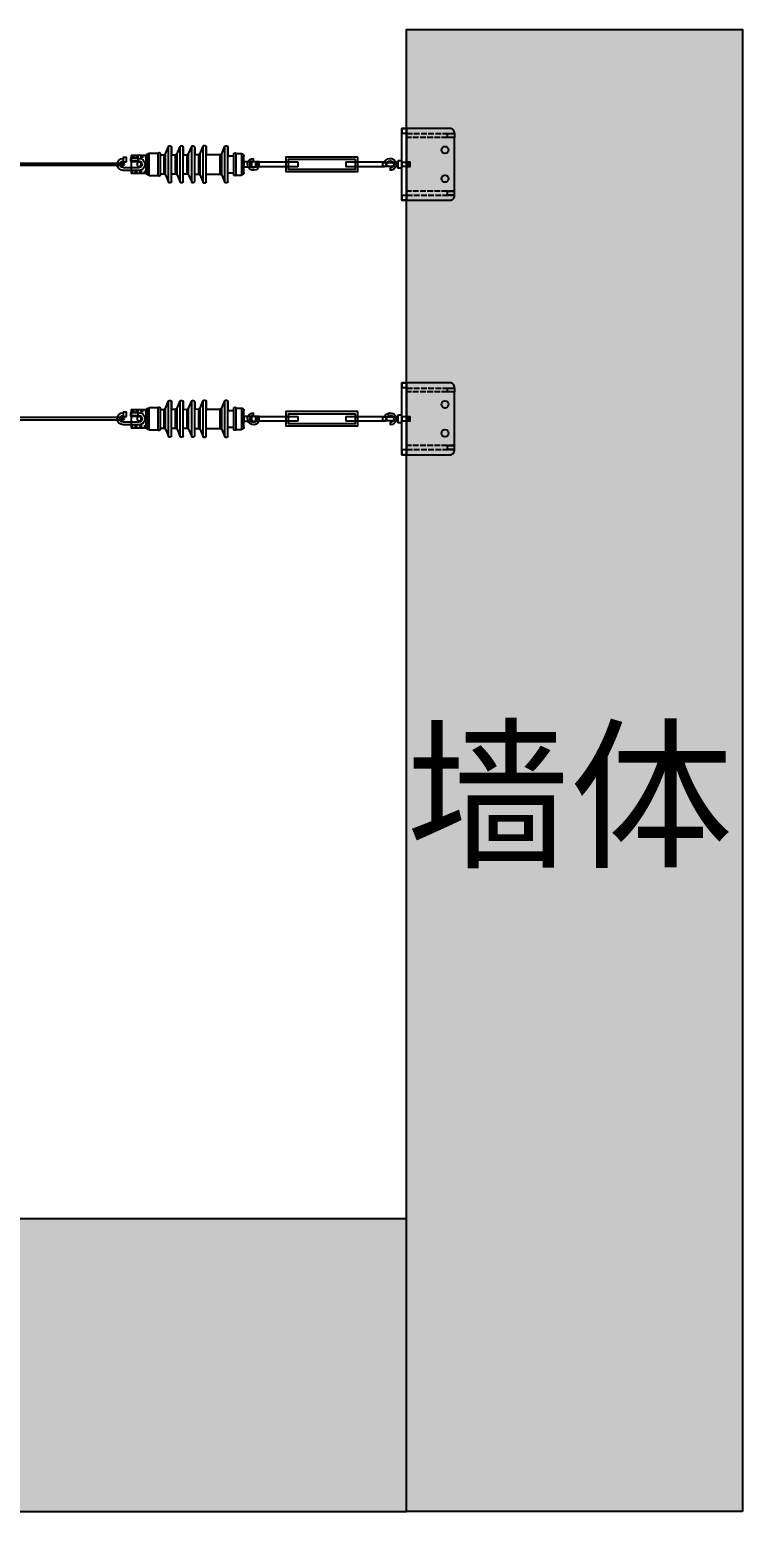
# Model space of a CAD drawing. Header units: millimetres. Extents: x 25083 to 52777, y 24772 to 45779.
# Drawn here: x 39961 to 41447, y 37763 to 40853 of the extents above; entities that cross this region are included whole.
import ezdxf

# ---------------------------------------------------------------- set-up
doc = ezdxf.new("R2010")
doc.units = ezdxf.units.MM
for name, pattern in [('ACAD_ISO02W100', [15, 12, -3]), ('HIDDEN', [9.525, 6.35, -3.175]), ('VERDECKT', [0.25, 0.125, -0.125])]:
    doc.linetypes.add(name, pattern=pattern)
doc.styles.get("Standard").update_dxf_attribs({"font": ''})
doc.styles.get('Standard').set_extended_font_data('SimSun')

# ---------------------------------------------------------------- blocks, each defined once
blk = doc.blocks.new('zw$C1B6')
for p, q in [((12.5, 7.5), (12.5, 2.5)), ((20, 15), (20, 15)), ((105, 20), (24, 20)), ((25, 10), (105, 10)), ((25, 10), (25, 10)), ((105, 20), (105, 10)), ((285, 20), (205, 20)), ((205, 20), (205, 10)), ((205, 10), (286, 10)), ((285, 20), (285, 20)), ((290, 15), (290, 15)), ((297.5, 22.5), (297.5, 27.5))]:
    blk.add_line(p, q)
for points in [[(80, 30), (230, 30), (230, 0), (80, 0)], [(85, 25), (225, 25), (225, 5), (85, 5)]]:
    blk.add_lwpolyline(points, close=True)
for centre, radius, start, end in [((12.5, 15), 12.5, 23.5782, 270), ((12.5, 15), 12.5, 23.5782, 270), ((12.5, 15), 7.5, 0, 270), ((12.5, 15), 7.5, 0, 270), ((25, 15), 5, 180, 270), ((285, 15), 5, 0, 90), ((297.5, 15), 12.5, 203.5782, 90), ((297.5, 15), 12.5, 203.5782, 90), ((297.5, 15), 7.5, 180, 90), ((297.5, 15), 7.5, 180, 90)]:
    blk.add_arc(centre, radius, start, end)
blk = doc.blocks.new('zw$791D')
at = {"color": 2}
for points in [[(4, 54.26), (11, 54.26), (11, 22), (4, 22)], [(0, 22), (15, 22), (15, 14), (0, 14)], [(3.5, 14), (11.5, 14), (11.5, 0), (3.5, 0)]]:
    blk.add_lwpolyline(points, close=True, dxfattribs=at)
at = {"color": 2, "linetype": 'VERDECKT'}
blk.add_lwpolyline([(4, 47.26), (11, 47.26), (11, 27.26), (4, 27.26)], close=True, dxfattribs=at)
blk = doc.blocks.new('zw$805B')
at = {"color": 3}
blk.add_line((100, 139), (100, 131), dxfattribs=at)
at = {"color": 6}
for points in [[(0, 10), (0, 11), (15, 11), (15, 19), (0, 19), (0, 131), (15, 131), (15, 139), (0, 139), (0, 140, -0.414214), (10, 150), (100, 150), (110, 150), (110, 140), (100, 140), (100, 80), (93, 80), (93, 70), (100, 70), (100, 10), (110, 10), (110, 0), (100, 0), (10, 0, -0.414214)], [(12.5, 105, 1), (27.5, 105, 1)], [(12.5, 45, 1), (27.5, 45, 1)]]:
    blk.add_lwpolyline(points, format="xyb", close=True, dxfattribs=at)
at = {"color": 3, "linetype": 'ACAD_ISO02W100'}
for points in [[(0, 131), (100, 131), (100, 139), (0, 139)], [(0, 19), (100, 19), (100, 11), (0, 11)]]:
    blk.add_lwpolyline(points, close=True, dxfattribs=at)
at = {"color": 1}
blk.add_lwpolyline([(110, 150), (100, 150), (100, 0), (110, 0)], close=True, dxfattribs=at)
at = {"color": 1, "rotation": 270}
blk.add_blockref('zw$791D', (96, 82.5), dxfattribs=at)
blk = doc.blocks.new('zw$9587')
at = {"color": 1}
for p, q in [((0, 46), (0, 12.5)), ((6, 12.5), (6, 46)), ((19, 46), (19, 29)), ((25, 46), (25, 29)), ((19, 29), (25, 29))]:
    blk.add_line(p, q, dxfattribs=at)
for points in [[(18.25, 44), (25.75, 44), (25.75, 29), (18.25, 29)], [(17.5, 20), (26.5, 20), (26.5, 12.5), (17.5, 12.5)]]:
    blk.add_lwpolyline(points, close=True, dxfattribs=at)
for centre, radius, start, end in [((12.5, 46), 12.5, 0, 180), ((12.5, 46), 6.5, 0, 180), ((12.5, 12.5), 12.5, 180, 0), ((12.5, 12.5), 6.5, 180, 0)]:
    blk.add_arc(centre, radius, start, end, dxfattribs=at)
blk = doc.blocks.new('zw$435B')
at = {"color": 2, "linetype": 'Continuous', "lineweight": 25}
for p, q in [((65.5, 75), (65.5, 56.8)), ((65.5, 39.1), (65.5, 75)), ((78.3, 61.4), (71.9, 76.8)), ((71.9, 39.1), (71.9, 76.8)), ((110.6, 75.2), (110.5, 59.5)), ((110.6, 39.1), (110.6, 75.2)), ((123.4, 61.7), (116.9, 77.1)), ((116.9, 39.1), (116.9, 77.1)), ((134.7, 74.6), (134.6, 59)), ((134.7, 39.1), (134.7, 74.6)), ((147.5, 61), (141, 76.4)), ((141, 39.1), (141, 76.4)), ((158.8, 74.6), (158.8, 59)), ((158.8, 39.1), (158.8, 74.6)), ((171.6, 61.1), (165.2, 76.5)), ((165.2, 39.1), (165.2, 76.5)), ((182.9, 74.9), (182.9, 59)), ((182.9, 39.1), (182.9, 74.9)), ((183, 74.6), (182.9, 59.1)), ((182.9, 39.2), (182.9, 74.5)), ((183, 39.1), (183, 74.6)), ((195.7, 61), (189.2, 76.4)), ((189.2, 39.2), (189.2, 76.4)), ((206.3, 39.2), (206.3, 61.9)), ((229.5, 62.4), (211.2, 62.4)), ((211.2, 39.2), (211.2, 62.4)), ((229.5, 39.2), (229.5, 62.4)), ((0, 44.2), (32, 44.2)), ((0, 34.2), (0, 44.2)), ((32, 34.2), (0, 34.2)), ((32, 21.9), (32, 56.5)), ((32, 44.2), (32, 34.2)), ((48.1, 61.5), (37, 61.5)), ((37, 61.5), (37, 16.9)), ((48.1, 61.5), (48.1, 61.5)), ((48.1, 39.1), (48.1, 61.5)), ((48.1, 39.1), (48.1, 61.5)), ((48.1, 16.7), (48.1, 39.1)), ((48.1, 16.7), (48.1, 39.1)), ((53.1, 39.1), (53.1, 61.5)), ((65.5, 56.8), (53.1, 56.8)), ((53.1, 16.7), (53.1, 39.1)), ((65.5, 39.1), (65.5, 56.8)), ((65.5, 3.2), (65.5, 39.1)), ((65.5, 21.3), (65.5, 39.1)), ((71.9, 1.3), (71.9, 39.1)), ((78.3, 39.1), (78.3, 61.4)), ((78.3, 16.7), (78.3, 39.1)), ((110.5, 59.5), (81.3, 59.4)), ((81.3, 39.1), (81.3, 59.4)), ((81.3, 18.8), (81.3, 39.1)), ((110.5, 39.1), (110.5, 59.5)), ((110.5, 18.6), (110.5, 39.1)), ((110.6, 2.9), (110.6, 39.1)), ((116.9, 1.1), (116.9, 39.1)), ((123.4, 39.1), (123.4, 61.7)), ((123.4, 16.4), (123.4, 39.1)), ((134.6, 59.7), (126.3, 59.6)), ((126.3, 39.1), (126.3, 59.6)), ((126.3, 18.5), (126.3, 39.1)), ((134.6, 39.1), (134.6, 59)), ((134.6, 19.2), (134.6, 39.1)), ((134.7, 3.6), (134.7, 39.1)), ((141, 1.8), (141, 39.1)), ((147.5, 39.1), (147.5, 61)), ((147.5, 17.1), (147.5, 39.1)), ((158.8, 59), (150.5, 58.9)), ((150.5, 39.1), (150.5, 58.9)), ((150.5, 19.2), (150.5, 39.1)), ((158.8, 39.1), (158.8, 59)), ((158.8, 3.5), (158.8, 39.1)), ((158.8, 19.2), (158.8, 39.1)), ((165.2, 1.7), (165.2, 39.1)), ((171.6, 39.1), (171.6, 61.1)), ((171.6, 17.1), (171.6, 39.1)), ((182.9, 59.1), (174.6, 59)), ((174.6, 39.1), (174.6, 59)), ((174.6, 19.1), (174.6, 39.1)), ((182.9, 39.1), (182.9, 59.1)), ((182.9, 39.1), (182.9, 59)), ((182.9, 3.8), (182.9, 39.2)), ((182.9, 3.2), (182.9, 39.1)), ((182.9, 19.1), (182.9, 39.1)), ((182.9, 19.1), (182.9, 39.1)), ((183, 3.5), (183, 39.1)), ((189.2, 2), (189.2, 39.2)), ((195.7, 39.2), (195.7, 61)), ((195.7, 17.4), (195.7, 39.2)), ((206.3, 58.9), (198.7, 58.9)), ((198.7, 39.2), (198.7, 58.9)), ((198.7, 19.5), (198.7, 39.2)), ((206.3, 16.5), (206.3, 39.2)), ((211.2, 15.9), (211.2, 39.2)), ((229.5, 16), (229.5, 39.2)), ((233.9, 39.2), (233.9, 59.8)), ((233.9, 18.6), (233.9, 39.2)), ((267.2, 58.5), (236.1, 58.5)), ((236.1, 39.2), (236.1, 58.5)), ((236.1, 19.9), (236.1, 39.2)), ((48.1, 16.9), (37, 16.9)), ((48.1, 16.9), (48.1, 16.9)), ((65.5, 21.5), (53.1, 21.5)), ((65.5, 3.4), (65.5, 21.5)), ((78.3, 16.9), (71.9, 1.5)), ((110.5, 18.8), (81.3, 19)), ((110.6, 3.1), (110.5, 18.8)), ((123.4, 16.6), (116.9, 1.3)), ((134.6, 18.7), (126.3, 18.7)), ((134.7, 3.8), (134.6, 19.4)), ((147.5, 17.3), (141, 2)), ((158.8, 19.4), (150.5, 19.4)), ((158.8, 3.7), (158.8, 19.4)), ((171.6, 17.3), (165.2, 1.9)), ((182.9, 19.3), (174.6, 19.3)), ((182.9, 3.4), (182.9, 19.3)), ((183, 3.7), (182.9, 19.3)), ((195.7, 17.4), (189.2, 2)), ((206.3, 19.5), (198.7, 19.5)), ((229.5, 16), (211.2, 15.9)), ((236.1, 19.9), (267.2, 19.9))]:
    blk.add_line(p, q, dxfattribs=at)
at = {"color": 2, "linetype": 'HIDDEN', "lineweight": 18}
for p, q in [((182.9, 58.9), (182.9, 74.5)), ((229.5, 62.4), (229.5, 16)), ((81.3, 59.4), (81.3, 18.8)), ((126.3, 59.6), (126.3, 18.5)), ((150.5, 58.9), (150.5, 19.2)), ((174.6, 59), (174.6, 19.1)), ((182.9, 39.2), (182.9, 58.9)), ((182.9, 58.9), (182.9, 58.9)), ((182.9, 19.4), (182.9, 39.2)), ((198.7, 58.9), (198.7, 19.5)), ((233.9, 59.8), (233.9, 18.6)), ((234.6, 56.5), (234.6, 21.9)), ((267.2, 56.5), (234.6, 56.5)), ((267.2, 54.2), (234.6, 54.2)), ((236.1, 58.5), (236.1, 19.9)), ((182.9, 19.4), (182.9, 3.8)), ((182.9, 19.4), (182.9, 19.4)), ((234.6, 24.2), (267.2, 24.2)), ((234.6, 21.9), (267.2, 21.9))]:
    blk.add_line(p, q, dxfattribs=at)
at = {"color": 2}
blk.add_line((267.2, 58.5), (267.2, 19.9), dxfattribs=at)
at = {"color": 2, "linetype": 'Continuous', "lineweight": 25}
blk.add_lwpolyline([(7.5, 44.2), (16.5, 44.2), (16.5, 34.2), (7.5, 34.2)], close=True, dxfattribs=at)
at = {"color": 2}
blk.add_circle((250.7, 39.2), 4.5, dxfattribs=at)
at = {"color": 2, "linetype": 'Continuous', "lineweight": 25}
for centre, radius, start, end in [((50.6, 60.5), 2.7, 22.117, 157.5798), ((69.1, 74.5), 3.62, 40.5064, 172.1352), ((114.1, 74.7), 3.62, 40.5064, 172.1352), ((138.3, 74.1), 3.62, 40.5064, 172.1352), ((162.4, 74.1), 3.62, 40.5064, 172.1352), ((186.5, 74), 3.62, 40.5064, 172.1352), ((208.9, 60.8), 2.78, 35.6052, 157.5564), ((229.4, 57.2), 5.15, 29.7055, 89.6694), ((37, 56.5), 5, 89.8484, 180), ((81.3, 62.4), 3.09, 198.9511, 270.3557), ((126.3, 62.7), 3.09, 198.9511, 270.3557), ((150.4, 62), 3.09, 198.9511, 270.3557), ((174.6, 62.1), 3.09, 198.9511, 270.3557), ((198.6, 62), 3.09, 198.9511, 270.3557), ((236.2, 61.1), 2.57, 209.7055, 269.8251), ((37, 21.9), 5, 180, 270.1516), ((50.6, 17.9), 2.7, 202.4202, 337.883), ((69.1, 3.9), 3.62, 187.8648, 319.4936), ((81.3, 15.9), 3.09, 89.6443, 161.0489), ((114.1, 3.6), 3.62, 187.8648, 319.4936), ((126.3, 15.6), 3.09, 89.6443, 161.0489), ((138.3, 4.3), 3.62, 187.8648, 319.4936), ((150.4, 16.3), 3.09, 89.6443, 161.0489), ((162.4, 4.2), 3.62, 187.8648, 319.4936), ((174.6, 16.3), 3.09, 89.6443, 161.0489), ((186.5, 4.3), 3.62, 187.8648, 319.4936), ((198.6, 16.4), 3.09, 89.6443, 161.0489), ((208.9, 17.5), 2.78, 202.4436, 324.3948), ((229.4, 21.1), 5.15, 270.3306, 330.2945), ((236.2, 17.3), 2.57, 90.1749, 150.2945)]:
    blk.add_arc(centre, radius, start, end, dxfattribs=at)

msp = doc.modelspace()

# ---------------------------------------------------------------- hatches: boundary and pattern name
h = msp.add_hatch()
h.set_pattern_fill('ANGLE')
h.set_pattern_definition([(0, (28916.762, 37763.238), (0, 6.985), [5.08, -1.905]), (90, (28916.762, 37763.238), (-6.985, 4e-16), [5.08, -1.905])])
h.paths.add_polyline_path([(28916.762, 37763.238), (29616.762, 37763.238), (29616.762, 40853.238), (28916.762, 40853.238)])
h.paths.add_polyline_path([(40746.762, 37763.238), (41446.762, 37763.238), (41446.762, 40853.238), (40746.762, 40853.238)])
h = msp.add_hatch()
h.set_pattern_fill('ANGLE', color=40)
h.set_pattern_definition([(0, (29616.762, 37763.238), (0, 6.985), [5.08, -1.905]), (90, (29616.762, 37763.238), (-6.985, 4e-16), [5.08, -1.905])])
h.paths.add_polyline_path([(29616.762, 37763.238), (29616.762, 38373.238), (40746.762, 38373.238), (40746.762, 37763.238)])

# ---------------------------------------------------------------- linework, layer by layer
msp.add_line((29616.762, 37763.238), (40746.762, 37763.238))
for points in [[(41446.762, 37763.238), (40746.762, 37763.238), (40746.762, 40853.238), (41446.762, 40853.238)], [(29616.762, 37763.238), (40746.762, 37763.238), (40746.762, 38373.238), (29616.762, 38373.238)]]:
    msp.add_lwpolyline(points, close=True)
at = {"color": 6}
for points in [[(30208.084, 40574.81), (40155.44, 40574.81)], [(40155.44, 40569.81), (30208.084, 40569.81)], [(40155.44, 40044.174), (30208.084, 40044.174)], [(30208.084, 40039.174), (40155.44, 40039.174)]]:
    msp.add_lwpolyline(points, dxfattribs=at)
for centre in [(40155.44, 40572.31), (40155.44, 40041.674)]:
    msp.add_circle(centre, 2.5, dxfattribs=at)

# ---------------------------------------------------------------- block references
at = {"color": 1, "xscale": -1}
for name, p in [('zw$805B', (40846.762, 40497.31)), ('zw$435B', (40439.633, 40533.128)), ('zw$C1B6', (40725.132, 40557.31)), ('zw$805B', (40846.762, 39966.674)), ('zw$435B', (40439.633, 40002.492)), ('zw$C1B6', (40725.132, 40026.674))]:
    msp.add_blockref(name, p, dxfattribs=at)
at = {"color": 1, "xscale": -1, "rotation": 270}
for p in [(40142.94, 40559.81), (40142.94, 40029.174)]:
    msp.add_blockref('zw$9587', p, dxfattribs=at)

# ---------------------------------------------------------------- texts
at = {"color": 3, "insert": (40745.974, 39381.329), "char_height": 250, "width": 8000, "attachment_point": 1}
msp.add_mtext('墙体', dxfattribs=at)

doc.saveas('drawing.dxf')
